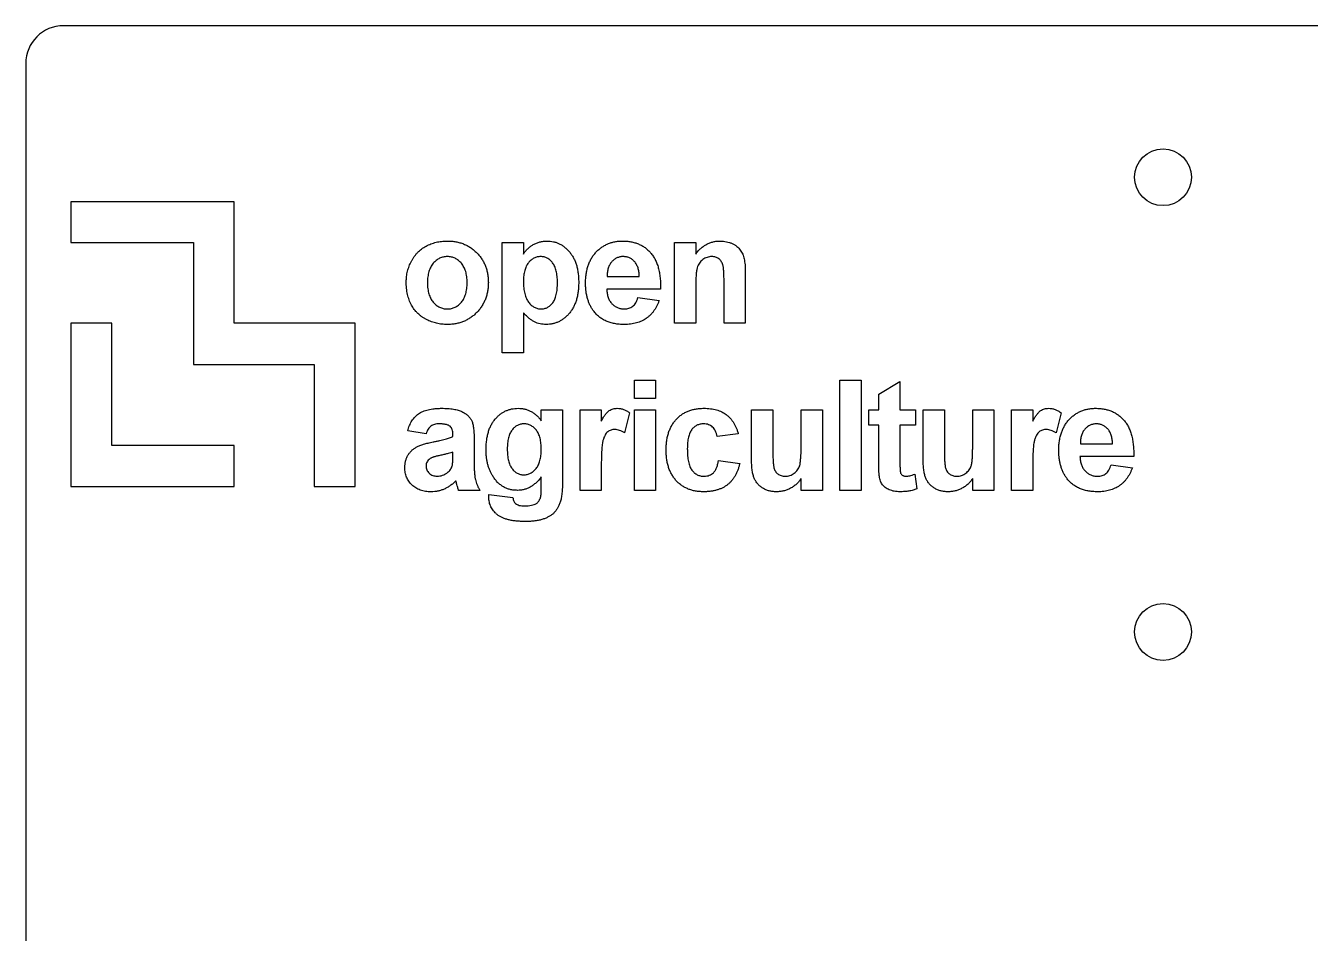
# Model space of a CAD drawing. Header units: millimetres. Extents: x -229 to 229, y -152 to 152.
# Drawn here: x -228.6 to -13.4, y 0.3 to 152.4 of the extents above; entities that cross this region are included whole.
import ezdxf

# ---------------------------------------------------------------- set-up
doc = ezdxf.new("R2010")
doc.units = ezdxf.units.MM

msp = doc.modelspace()

# ---------------------------------------------------------------- linework, layer by layer
at = {"color": 7, "linetype": 'Continuous', "lineweight": 25}
for p, q in [((222.25, 152.4), (-222.25, 152.4)), ((-228.6, 146.05), (-228.6, -146.05)), ((-193.69, 122.88), (-221.05, 122.88)), ((-221.05, 122.88), (-221.05, 116.04)), ((-193.69, 102.56), (-193.69, 122.88)), ((-221.05, 116.04), (-200.48, 116.04)), ((-200.48, 116.04), (-200.48, 95.63)), ((-148.78, 116.08), (-145.22, 116.08)), ((-148.78, 97.58), (-148.78, 116.08)), ((-145.22, 116.08), (-145.22, 114.13)), ((-119.93, 116.08), (-116.37, 116.08)), ((-119.93, 102.56), (-119.93, 116.08)), ((-116.37, 116.08), (-116.37, 114.13)), ((-131.21, 110.39), (-125.82, 110.39)), ((-108.08, 110.92), (-108.08, 102.56)), ((-122.26, 108.25), (-131.27, 108.25)), ((-116.37, 108.72), (-116.37, 102.56)), ((-111.63, 102.56), (-111.63, 109.5)), ((-126.06, 106.83), (-122.5, 106.36)), ((-145.22, 104.26), (-145.22, 97.58)), ((-214.16, 102.56), (-221.05, 102.56)), ((-221.05, 102.56), (-221.05, 75.16)), ((-214.16, 82.05), (-214.16, 102.56)), ((-173.42, 102.56), (-193.69, 102.56)), ((-173.42, 75.16), (-173.42, 102.56)), ((-116.37, 102.56), (-119.93, 102.56)), ((-108.08, 102.56), (-111.63, 102.56)), ((-145.22, 97.58), (-148.78, 97.58)), ((-200.48, 95.63), (-180.26, 95.63)), ((-180.26, 95.63), (-180.26, 75.16)), ((-126.64, 93.02), (-123.09, 93.02)), ((-126.64, 89.94), (-126.64, 93.02)), ((-123.09, 93.02), (-123.09, 89.94)), ((-92.22, 93.02), (-88.66, 93.02)), ((-92.22, 74.53), (-92.22, 93.02)), ((-88.66, 93.02), (-88.66, 74.53)), ((-85.72, 90.65), (-82.17, 92.78)), ((-82.17, 92.78), (-82.17, 88.04)), ((-85.72, 88.04), (-85.72, 90.65)), ((-123.09, 89.94), (-126.64, 89.94)), ((-142.24, 88.04), (-138.69, 88.04)), ((-142.24, 86.18), (-142.24, 88.04)), ((-138.69, 88.04), (-138.69, 76.09)), ((-135.75, 88.04), (-132.19, 88.04)), ((-135.75, 74.53), (-135.75, 88.04)), ((-132.19, 88.04), (-132.19, 86.15)), ((-127.45, 87.53), (-128.28, 84.15)), ((-126.64, 88.04), (-123.09, 88.04)), ((-126.64, 74.53), (-126.64, 88.04)), ((-123.09, 88.04), (-123.09, 74.53)), ((-107.01, 88.04), (-103.46, 88.04)), ((-107.01, 79.53), (-107.01, 88.04)), ((-103.46, 88.04), (-103.46, 81.81)), ((-98.72, 88.04), (-95.16, 88.04)), ((-98.72, 82.32), (-98.72, 88.04)), ((-95.16, 88.04), (-95.16, 74.53)), ((-87.38, 88.04), (-85.72, 88.04)), ((-87.38, 85.43), (-87.38, 88.04)), ((-82.17, 88.04), (-79.56, 88.04)), ((-79.56, 88.04), (-79.56, 85.43)), ((-78.28, 88.04), (-74.72, 88.04)), ((-78.28, 79.53), (-78.28, 88.04)), ((-74.72, 88.04), (-74.72, 81.81)), ((-69.98, 88.04), (-66.43, 88.04)), ((-69.98, 82.32), (-69.98, 88.04)), ((-66.43, 88.04), (-66.43, 74.53)), ((-63.49, 88.04), (-59.93, 88.04)), ((-63.49, 74.53), (-63.49, 88.04)), ((-59.93, 88.04), (-59.93, 86.15)), ((-55.19, 87.53), (-56.02, 84.15)), ((-161.54, 84.01), (-164.62, 84.48)), ((-109.24, 84.01), (-112.8, 83.54)), ((-85.72, 85.43), (-87.38, 85.43)), ((-85.72, 79.45), (-85.72, 85.43)), ((-82.17, 85.43), (-82.17, 79.62)), ((-79.56, 85.43), (-82.17, 85.43)), ((-193.69, 82.05), (-214.16, 82.05)), ((-193.69, 75.16), (-193.69, 82.05)), ((-157.04, 83.54), (-157.04, 83.87)), ((-153.48, 83.1), (-153.48, 78.95)), ((-51.95, 82.35), (-46.56, 82.35)), ((-157.04, 80.26), (-157.04, 80.93)), ((-43, 80.22), (-52.01, 80.22)), ((-132.19, 78.54), (-132.19, 74.53)), ((-112.56, 79.51), (-109, 79.03)), ((-59.93, 78.54), (-59.93, 74.53)), ((-46.8, 78.79), (-43.24, 78.32)), ((-142.24, 74.84), (-142.24, 76.78)), ((-98.72, 74.53), (-98.72, 76.52)), ((-79.68, 77.24), (-79.32, 74.76)), ((-69.98, 74.53), (-69.98, 76.52)), ((-221.05, 75.16), (-193.69, 75.16)), ((-180.26, 75.16), (-173.42, 75.16)), ((-152.53, 74.53), (-156.09, 74.53)), ((-151.01, 73.82), (-146.98, 73.34)), ((-132.19, 74.53), (-135.75, 74.53)), ((-123.09, 74.53), (-126.64, 74.53)), ((-95.16, 74.53), (-98.72, 74.53)), ((-88.66, 74.53), (-92.22, 74.53)), ((-66.43, 74.53), (-69.98, 74.53)), ((-59.93, 74.53), (-63.49, 74.53))]:
    msp.add_line(p, q, dxfattribs=at)
for centre in [(-38.1, 127), (-38.1, 50.8)]:
    msp.add_circle(centre, 4.76, dxfattribs=at)
msp.add_arc((-222.25, 146.05), 6.35, 90, 180, dxfattribs=at)
for points, knots in [([(-164.86, 109.51), (-164.85, 109.8), (-164.83, 110.38), (-164.66, 111.25), (-164.39, 112.1), (-164.08, 112.79), (-163.77, 113.32), (-163.53, 113.7), (-163.25, 114.06), (-162.95, 114.38), (-162.64, 114.69), (-162.3, 114.97), (-161.93, 115.22), (-161.55, 115.45), (-161.14, 115.65), (-160.73, 115.83), (-160.3, 115.98), (-159.86, 116.1), (-159.41, 116.2), (-158.95, 116.26), (-158.48, 116.3), (-158.16, 116.31), (-158, 116.31)], [0, 0, 0, 0, 0.080992, 0.162141, 0.244135, 0.328745, 0.371396, 0.413193, 0.454437, 0.495169, 0.53562, 0.576273, 0.617126, 0.658595, 0.700411, 0.742144, 0.783846, 0.825811, 0.868199, 0.911452, 0.955112, 1, 1, 1, 1]), ([(-158, 116.31), (-157.75, 116.31), (-157.27, 116.3), (-156.56, 116.2), (-155.88, 116.05), (-155.24, 115.83), (-154.64, 115.55), (-154.07, 115.21), (-153.53, 114.81), (-153.04, 114.35), (-152.58, 113.84), (-152.19, 113.29), (-151.86, 112.72), (-151.58, 112.11), (-151.37, 111.47), (-151.22, 110.79), (-151.12, 110.08), (-151.11, 109.6), (-151.11, 109.36)], [0, 0, 0, 0, 0.0672534, 0.1323012, 0.195046, 0.2560211, 0.3166108, 0.3768975, 0.4376807, 0.4998091, 0.5617564, 0.6229555, 0.6834802, 0.7439294, 0.805438, 0.8680336, 0.9327466, 1, 1, 1, 1]), ([(-145.22, 114.13), (-145.11, 114.29), (-144.9, 114.61), (-144.51, 115.04), (-144.07, 115.41), (-143.58, 115.73), (-143.04, 115.99), (-142.48, 116.18), (-141.88, 116.29), (-141.47, 116.31), (-141.27, 116.31)], [0, 0, 0, 0, 0.122318, 0.243971, 0.365926, 0.49062, 0.616243, 0.741787, 0.868738, 1, 1, 1, 1]), ([(-141.27, 116.31), (-141.09, 116.31), (-140.73, 116.3), (-140.21, 116.21), (-139.7, 116.07), (-139.22, 115.87), (-138.76, 115.6), (-138.32, 115.29), (-137.9, 114.91), (-137.51, 114.48), (-137.14, 114.01), (-136.83, 113.48), (-136.56, 112.91), (-136.35, 112.29), (-136.18, 111.63), (-136.06, 110.92), (-135.98, 110.17), (-135.98, 109.66), (-135.97, 109.39)], [0, 0, 0, 0, 0.055567, 0.109859, 0.163156, 0.216652, 0.270766, 0.326032, 0.383091, 0.443064, 0.50463, 0.567328, 0.631589, 0.698413, 0.76828, 0.841502, 0.918642, 1, 1, 1, 1]), ([(-134.83, 109.22), (-134.82, 109.49), (-134.82, 110.02), (-134.72, 110.78), (-134.6, 111.51), (-134.4, 112.18), (-134.16, 112.81), (-133.85, 113.4), (-133.5, 113.94), (-133.09, 114.43), (-132.64, 114.87), (-132.16, 115.26), (-131.64, 115.58), (-131.1, 115.85), (-130.53, 116.06), (-129.93, 116.21), (-129.31, 116.3), (-128.88, 116.31), (-128.66, 116.31)], [0, 0, 0, 0, 0.076385, 0.149324, 0.218424, 0.284712, 0.34825, 0.410591, 0.471299, 0.531967, 0.591651, 0.649954, 0.706789, 0.763485, 0.820424, 0.878521, 0.9383, 1, 1, 1, 1]), ([(-128.66, 116.31), (-128.42, 116.31), (-127.94, 116.3), (-127.24, 116.2), (-126.59, 116.05), (-125.97, 115.83), (-125.39, 115.55), (-124.86, 115.21), (-124.36, 114.8), (-123.91, 114.33), (-123.5, 113.8), (-123.15, 113.2), (-122.86, 112.54), (-122.62, 111.81), (-122.44, 111.01), (-122.32, 110.15), (-122.26, 109.22), (-122.26, 108.58), (-122.26, 108.25)], [0, 0, 0, 0, 0.062184, 0.121687, 0.178755, 0.234022, 0.288331, 0.342225, 0.39646, 0.451776, 0.508677, 0.567205, 0.628626, 0.693655, 0.762827, 0.836735, 0.915787, 1, 1, 1, 1]), ([(-116.37, 114.13), (-116.24, 114.3), (-115.97, 114.64), (-115.52, 115.09), (-115.04, 115.47), (-114.54, 115.78), (-114.01, 116.02), (-113.45, 116.19), (-112.87, 116.3), (-112.47, 116.31), (-112.26, 116.31)], [0, 0, 0, 0, 0.137033, 0.266952, 0.392251, 0.513572, 0.632812, 0.752924, 0.87426, 1, 1, 1, 1]), ([(-112.26, 116.31), (-112.09, 116.31), (-111.74, 116.3), (-111.22, 116.21), (-110.73, 116.08), (-110.27, 115.9), (-109.85, 115.68), (-109.48, 115.42), (-109.16, 115.13), (-108.9, 114.81), (-108.69, 114.47), (-108.5, 114.11), (-108.36, 113.72), (-108.25, 113.3), (-108.17, 112.82), (-108.11, 112.27), (-108.08, 111.62), (-108.08, 111.16), (-108.08, 110.92)], [0, 0, 0, 0, 0.067967, 0.133847, 0.197894, 0.261363, 0.322734, 0.379623, 0.433693, 0.485604, 0.536876, 0.588109, 0.640472, 0.694102, 0.753857, 0.824505, 0.906645, 1, 1, 1, 1]), ([(-157.98, 113.7), (-158.09, 113.7), (-158.32, 113.69), (-158.65, 113.64), (-158.97, 113.55), (-159.28, 113.43), (-159.57, 113.27), (-159.84, 113.07), (-160.1, 112.84), (-160.35, 112.58), (-160.58, 112.28), (-160.77, 111.95), (-160.94, 111.59), (-161.07, 111.19), (-161.18, 110.77), (-161.25, 110.31), (-161.3, 109.83), (-161.3, 109.49), (-161.3, 109.32)], [0, 0, 0, 0, 0.055853, 0.109882, 0.163427, 0.216436, 0.26985, 0.324436, 0.380513, 0.439057, 0.499389, 0.561205, 0.625875, 0.692442, 0.762985, 0.837717, 0.916607, 1, 1, 1, 1]), ([(-154.67, 109.34), (-154.67, 109.52), (-154.67, 109.85), (-154.72, 110.33), (-154.79, 110.78), (-154.89, 111.2), (-155.03, 111.59), (-155.2, 111.95), (-155.39, 112.28), (-155.61, 112.58), (-155.86, 112.84), (-156.12, 113.07), (-156.39, 113.27), (-156.68, 113.43), (-156.98, 113.55), (-157.3, 113.64), (-157.64, 113.69), (-157.86, 113.7), (-157.98, 113.7)], [0, 0, 0, 0, 0.083257, 0.161387, 0.235346, 0.306138, 0.372507, 0.436992, 0.499153, 0.559459, 0.617918, 0.674309, 0.7292, 0.782913, 0.835659, 0.889503, 0.943835, 1, 1, 1, 1]), ([(-142.34, 113.7), (-142.44, 113.7), (-142.64, 113.7), (-142.93, 113.64), (-143.21, 113.56), (-143.48, 113.45), (-143.73, 113.3), (-143.97, 113.12), (-144.2, 112.9), (-144.41, 112.66), (-144.6, 112.38), (-144.77, 112.07), (-144.91, 111.72), (-145.02, 111.35), (-145.11, 110.94), (-145.17, 110.51), (-145.22, 110.04), (-145.22, 109.72), (-145.22, 109.55)], [0, 0, 0, 0, 0.053613, 0.105364, 0.156406, 0.207598, 0.259118, 0.311361, 0.366329, 0.423278, 0.482877, 0.545108, 0.610111, 0.678481, 0.751367, 0.829222, 0.911818, 1, 1, 1, 1]), ([(-139.53, 109.36), (-139.53, 109.54), (-139.53, 109.89), (-139.58, 110.38), (-139.64, 110.85), (-139.72, 111.28), (-139.84, 111.67), (-139.98, 112.03), (-140.14, 112.35), (-140.33, 112.63), (-140.54, 112.89), (-140.76, 113.1), (-140.99, 113.29), (-141.24, 113.44), (-141.5, 113.56), (-141.76, 113.65), (-142.05, 113.69), (-142.24, 113.7), (-142.34, 113.7)], [0, 0, 0, 0, 0.092268, 0.1784, 0.259214, 0.334343, 0.405093, 0.471234, 0.533119, 0.592285, 0.648717, 0.701718, 0.753243, 0.803017, 0.851476, 0.899896, 0.94929, 1, 1, 1, 1]), ([(-130.45, 112.81), (-130.51, 112.74), (-130.64, 112.58), (-130.79, 112.33), (-130.93, 112.05), (-131.03, 111.76), (-131.12, 111.44), (-131.17, 111.11), (-131.2, 110.75), (-131.21, 110.51), (-131.21, 110.39)], [0, 0, 0, 0, 0.112984, 0.226999, 0.344391, 0.463956, 0.589572, 0.71973, 0.855857, 1, 1, 1, 1]), ([(-128.5, 113.7), (-128.6, 113.7), (-128.79, 113.7), (-129.07, 113.66), (-129.33, 113.58), (-129.58, 113.49), (-129.82, 113.36), (-130.04, 113.2), (-130.26, 113.02), (-130.39, 112.88), (-130.45, 112.81)], [0, 0, 0, 0, 0.13044, 0.257038, 0.379788, 0.499815, 0.620849, 0.744538, 0.870075, 1, 1, 1, 1]), ([(-125.82, 110.39), (-125.82, 110.52), (-125.84, 110.77), (-125.88, 111.14), (-125.94, 111.49), (-126.03, 111.81), (-126.15, 112.11), (-126.28, 112.39), (-126.44, 112.64), (-126.62, 112.86), (-126.82, 113.06), (-127.03, 113.23), (-127.25, 113.38), (-127.48, 113.5), (-127.72, 113.59), (-127.97, 113.66), (-128.23, 113.69), (-128.41, 113.7), (-128.5, 113.7)], [0, 0, 0, 0, 0.082314, 0.160312, 0.234515, 0.303739, 0.370258, 0.43406, 0.495783, 0.555843, 0.614506, 0.671294, 0.726559, 0.779965, 0.833959, 0.888495, 0.943318, 1, 1, 1, 1]), ([(-113.67, 113.7), (-113.8, 113.7), (-114.08, 113.68), (-114.48, 113.59), (-114.85, 113.42), (-115.2, 113.2), (-115.51, 112.93), (-115.77, 112.6), (-115.98, 112.24), (-116.11, 111.9), (-116.19, 111.59), (-116.24, 111.31), (-116.28, 110.99), (-116.31, 110.62), (-116.34, 110.21), (-116.36, 109.75), (-116.37, 109.25), (-116.37, 108.9), (-116.37, 108.72)], [0, 0, 0, 0, 0.064526, 0.127069, 0.190336, 0.254377, 0.319047, 0.381919, 0.446738, 0.513078, 0.550406, 0.594221, 0.644581, 0.702295, 0.766166, 0.837459, 0.915005, 1, 1, 1, 1]), ([(-111.63, 109.5), (-111.63, 109.67), (-111.63, 110.01), (-111.65, 110.48), (-111.66, 110.91), (-111.68, 111.29), (-111.71, 111.62), (-111.74, 111.91), (-111.79, 112.14), (-111.85, 112.39), (-111.95, 112.65), (-112.11, 112.92), (-112.29, 113.16), (-112.52, 113.35), (-112.77, 113.51), (-113.05, 113.63), (-113.35, 113.69), (-113.56, 113.7), (-113.67, 113.7)], [0, 0, 0, 0, 0.099068, 0.189089, 0.269367, 0.341346, 0.403687, 0.457856, 0.502598, 0.53864, 0.600699, 0.658851, 0.714963, 0.770814, 0.825981, 0.881954, 0.939161, 1, 1, 1, 1]), ([(-157.97, 102.33), (-158.28, 102.34), (-158.88, 102.35), (-159.77, 102.52), (-160.64, 102.78), (-161.34, 103.08), (-161.87, 103.37), (-162.25, 103.62), (-162.61, 103.88), (-162.93, 104.18), (-163.24, 104.5), (-163.52, 104.84), (-163.77, 105.2), (-164, 105.59), (-164.21, 106), (-164.38, 106.44), (-164.53, 106.9), (-164.65, 107.38), (-164.74, 107.88), (-164.81, 108.4), (-164.85, 108.95), (-164.86, 109.32), (-164.86, 109.51)], [0, 0, 0, 0, 0.080542, 0.160512, 0.240687, 0.322168, 0.363172, 0.403209, 0.442755, 0.481727, 0.520887, 0.560212, 0.599521, 0.639706, 0.68053, 0.722388, 0.765012, 0.808893, 0.854139, 0.900982, 0.949562, 1, 1, 1, 1]), ([(-161.3, 109.32), (-161.3, 109.15), (-161.3, 108.81), (-161.25, 108.33), (-161.18, 107.87), (-161.07, 107.45), (-160.94, 107.05), (-160.77, 106.69), (-160.58, 106.36), (-160.35, 106.06), (-160.1, 105.8), (-159.84, 105.57), (-159.57, 105.37), (-159.28, 105.21), (-158.97, 105.09), (-158.65, 105), (-158.32, 104.94), (-158.09, 104.94), (-157.98, 104.93)], [0, 0, 0, 0, 0.083393, 0.162283, 0.237015, 0.307558, 0.374125, 0.438795, 0.500611, 0.560943, 0.619487, 0.675564, 0.73015, 0.783564, 0.836573, 0.890118, 0.944147, 1, 1, 1, 1]), ([(-157.98, 104.93), (-157.86, 104.94), (-157.64, 104.94), (-157.3, 105), (-156.98, 105.09), (-156.68, 105.21), (-156.39, 105.37), (-156.12, 105.57), (-155.86, 105.8), (-155.61, 106.06), (-155.39, 106.36), (-155.19, 106.7), (-155.03, 107.06), (-154.89, 107.45), (-154.79, 107.88), (-154.72, 108.34), (-154.67, 108.83), (-154.67, 109.17), (-154.67, 109.34)], [0, 0, 0, 0, 0.055711, 0.109603, 0.163012, 0.215332, 0.26861, 0.323057, 0.378992, 0.436979, 0.497276, 0.558935, 0.623441, 0.690405, 0.761205, 0.836338, 0.915623, 1, 1, 1, 1]), ([(-151.11, 109.36), (-151.11, 109.11), (-151.12, 108.62), (-151.22, 107.91), (-151.37, 107.23), (-151.59, 106.58), (-151.86, 105.96), (-152.2, 105.38), (-152.6, 104.83), (-153.05, 104.32), (-153.55, 103.85), (-154.09, 103.44), (-154.66, 103.1), (-155.26, 102.81), (-155.89, 102.6), (-156.56, 102.44), (-157.26, 102.34), (-157.73, 102.33), (-157.97, 102.33)], [0, 0, 0, 0, 0.067769, 0.132665, 0.195844, 0.257954, 0.318876, 0.379843, 0.441369, 0.504123, 0.566581, 0.627629, 0.687774, 0.747754, 0.808695, 0.870309, 0.933914, 1, 1, 1, 1]), ([(-145.22, 109.55), (-145.22, 109.36), (-145.21, 108.99), (-145.18, 108.46), (-145.11, 107.96), (-145.01, 107.51), (-144.9, 107.08), (-144.75, 106.7), (-144.58, 106.36), (-144.37, 106.06), (-144.15, 105.8), (-143.92, 105.57), (-143.68, 105.37), (-143.42, 105.21), (-143.15, 105.09), (-142.87, 105), (-142.58, 104.94), (-142.38, 104.94), (-142.28, 104.93)], [0, 0, 0, 0, 0.093332, 0.180784, 0.262097, 0.338263, 0.409416, 0.475794, 0.538385, 0.597364, 0.653293, 0.706844, 0.757275, 0.806532, 0.854517, 0.902225, 0.950833, 1, 1, 1, 1]), ([(-142.28, 104.93), (-142.18, 104.94), (-141.99, 104.94), (-141.71, 104.99), (-141.45, 105.07), (-141.19, 105.19), (-140.95, 105.33), (-140.72, 105.51), (-140.51, 105.73), (-140.31, 105.97), (-140.12, 106.25), (-139.96, 106.57), (-139.83, 106.94), (-139.72, 107.34), (-139.64, 107.79), (-139.57, 108.28), (-139.54, 108.81), (-139.53, 109.17), (-139.53, 109.36)], [0, 0, 0, 0, 0.049471, 0.097684, 0.144766, 0.192102, 0.240115, 0.289281, 0.34079, 0.394315, 0.451938, 0.51284, 0.57897, 0.650578, 0.727971, 0.812271, 0.902437, 1, 1, 1, 1]), ([(-135.97, 109.39), (-135.98, 109.12), (-135.99, 108.59), (-136.06, 107.82), (-136.18, 107.1), (-136.36, 106.42), (-136.58, 105.79), (-136.86, 105.21), (-137.18, 104.67), (-137.56, 104.18), (-137.96, 103.75), (-138.39, 103.37), (-138.85, 103.05), (-139.32, 102.78), (-139.82, 102.58), (-140.33, 102.43), (-140.87, 102.34), (-141.24, 102.33), (-141.42, 102.33)], [0, 0, 0, 0, 0.08164, 0.158774, 0.231763, 0.301482, 0.368471, 0.432847, 0.495248, 0.556895, 0.616729, 0.674021, 0.729383, 0.783169, 0.836551, 0.890199, 0.944286, 1, 1, 1, 1]), ([(-133.5, 104.61), (-133.61, 104.76), (-133.82, 105.07), (-134.09, 105.58), (-134.32, 106.11), (-134.5, 106.68), (-134.65, 107.27), (-134.75, 107.89), (-134.81, 108.55), (-134.82, 108.99), (-134.83, 109.22)], [0, 0, 0, 0, 0.115599, 0.232782, 0.350811, 0.472291, 0.596763, 0.726067, 0.860235, 1, 1, 1, 1]), ([(-131.27, 108.25), (-131.27, 108.12), (-131.25, 107.88), (-131.21, 107.51), (-131.14, 107.18), (-131.04, 106.86), (-130.92, 106.56), (-130.78, 106.29), (-130.61, 106.03), (-130.41, 105.81), (-130.19, 105.6), (-129.97, 105.42), (-129.73, 105.27), (-129.47, 105.15), (-129.21, 105.05), (-128.93, 104.98), (-128.64, 104.94), (-128.44, 104.94), (-128.34, 104.93)], [0, 0, 0, 0, 0.076985, 0.149914, 0.220164, 0.286488, 0.35078, 0.412535, 0.473793, 0.534654, 0.594296, 0.652213, 0.708927, 0.765997, 0.822415, 0.879966, 0.938742, 1, 1, 1, 1]), ([(-128.34, 104.93), (-128.2, 104.94), (-127.94, 104.95), (-127.56, 105.03), (-127.22, 105.18), (-126.91, 105.37), (-126.63, 105.64), (-126.4, 105.98), (-126.2, 106.38), (-126.11, 106.67), (-126.06, 106.83)], [0, 0, 0, 0, 0.125554, 0.243179, 0.356466, 0.46863, 0.584816, 0.71008, 0.847766, 1, 1, 1, 1]), ([(-122.5, 106.36), (-122.56, 106.2), (-122.67, 105.88), (-122.88, 105.43), (-123.11, 105.01), (-123.37, 104.62), (-123.65, 104.26), (-123.96, 103.93), (-124.29, 103.62), (-124.65, 103.35), (-125.03, 103.11), (-125.43, 102.9), (-125.86, 102.72), (-126.31, 102.58), (-126.78, 102.46), (-127.28, 102.38), (-127.8, 102.33), (-128.15, 102.33), (-128.33, 102.33)], [0, 0, 0, 0, 0.066948, 0.131635, 0.194402, 0.255359, 0.315526, 0.374568, 0.43328, 0.491792, 0.550472, 0.610148, 0.670421, 0.732099, 0.795523, 0.860926, 0.92914, 1, 1, 1, 1]), ([(-141.42, 102.33), (-141.6, 102.33), (-141.94, 102.34), (-142.45, 102.43), (-142.93, 102.56), (-143.39, 102.76), (-143.84, 103.02), (-144.3, 103.36), (-144.76, 103.78), (-145.06, 104.1), (-145.22, 104.26)], [0, 0, 0, 0, 0.119466, 0.234541, 0.34708, 0.45852, 0.575257, 0.702649, 0.844308, 1, 1, 1, 1]), ([(-128.33, 102.33), (-128.61, 102.33), (-129.16, 102.35), (-129.95, 102.45), (-130.69, 102.63), (-131.37, 102.88), (-131.99, 103.2), (-132.56, 103.6), (-133.07, 104.06), (-133.36, 104.43), (-133.5, 104.61)], [0, 0, 0, 0, 0.1438681, 0.2793809, 0.4072019, 0.529461, 0.6481661, 0.7649849, 0.8814305, 1, 1, 1, 1]), ([(-164.62, 84.48), (-164.58, 84.64), (-164.49, 84.95), (-164.32, 85.38), (-164.13, 85.79), (-163.91, 86.17), (-163.67, 86.51), (-163.41, 86.82), (-163.12, 87.1), (-162.81, 87.35), (-162.46, 87.58), (-162.08, 87.76), (-161.65, 87.92), (-161.19, 88.05), (-160.69, 88.16), (-160.15, 88.22), (-159.57, 88.27), (-159.17, 88.27), (-158.97, 88.28)], [0, 0, 0, 0, 0.065446, 0.12811, 0.188034, 0.245824, 0.302124, 0.356698, 0.410033, 0.463348, 0.517578, 0.574607, 0.635063, 0.698994, 0.76692, 0.839974, 0.917609, 1, 1, 1, 1]), ([(-158.97, 88.28), (-158.78, 88.28), (-158.42, 88.27), (-157.9, 88.25), (-157.41, 88.2), (-156.97, 88.14), (-156.55, 88.07), (-156.18, 87.97), (-155.84, 87.86), (-155.45, 87.68), (-155.02, 87.43), (-154.57, 87.1), (-154.21, 86.71), (-153.97, 86.36), (-153.83, 86.03), (-153.73, 85.75), (-153.66, 85.42), (-153.59, 85.04), (-153.54, 84.62), (-153.51, 84.15), (-153.48, 83.64), (-153.48, 83.28), (-153.48, 83.1)], [0, 0, 0, 0, 0.062663, 0.121243, 0.175829, 0.226531, 0.273408, 0.316684, 0.356575, 0.393356, 0.460831, 0.522994, 0.581116, 0.636591, 0.666125, 0.699456, 0.737805, 0.780375, 0.827986, 0.88002, 0.937752, 1, 1, 1, 1]), ([(-151.49, 81.32), (-151.48, 81.6), (-151.47, 82.13), (-151.4, 82.9), (-151.28, 83.62), (-151.12, 84.3), (-150.9, 84.92), (-150.64, 85.5), (-150.32, 86.02), (-149.96, 86.49), (-149.56, 86.91), (-149.14, 87.28), (-148.69, 87.59), (-148.22, 87.84), (-147.73, 88.03), (-147.21, 88.18), (-146.67, 88.26), (-146.3, 88.27), (-146.11, 88.28)], [0, 0, 0, 0, 0.083277, 0.161589, 0.235371, 0.3053, 0.372061, 0.435642, 0.497372, 0.557289, 0.615637, 0.672002, 0.726708, 0.780721, 0.833914, 0.887943, 0.942931, 1, 1, 1, 1]), ([(-146.11, 88.28), (-145.92, 88.27), (-145.54, 88.26), (-144.98, 88.16), (-144.45, 87.99), (-143.95, 87.77), (-143.48, 87.46), (-143.03, 87.1), (-142.61, 86.67), (-142.37, 86.35), (-142.24, 86.18)], [0, 0, 0, 0, 0.126302, 0.248556, 0.368187, 0.487927, 0.608564, 0.733284, 0.863035, 1, 1, 1, 1]), ([(-132.19, 86.15), (-132.13, 86.26), (-132.01, 86.47), (-131.84, 86.76), (-131.66, 87.02), (-131.49, 87.25), (-131.33, 87.45), (-131.17, 87.63), (-131.01, 87.77), (-130.81, 87.92), (-130.55, 88.06), (-130.22, 88.19), (-129.87, 88.26), (-129.63, 88.27), (-129.51, 88.28)], [0, 0, 0, 0, 0.101582, 0.195976, 0.282074, 0.360908, 0.432832, 0.497131, 0.555658, 0.607536, 0.704438, 0.801726, 0.898654, 1, 1, 1, 1]), ([(-129.51, 88.28), (-129.33, 88.27), (-128.97, 88.25), (-128.44, 88.1), (-127.93, 87.86), (-127.61, 87.64), (-127.45, 87.53)], [0, 0, 0, 0, 0.239015, 0.480055, 0.731757, 1, 1, 1, 1]), ([(-121.33, 81.27), (-121.33, 81.54), (-121.32, 82.06), (-121.24, 82.82), (-121.1, 83.54), (-120.92, 84.21), (-120.68, 84.84), (-120.39, 85.42), (-120.04, 85.95), (-119.64, 86.43), (-119.2, 86.87), (-118.71, 87.25), (-118.19, 87.57), (-117.63, 87.83), (-117.04, 88.03), (-116.4, 88.17), (-115.73, 88.26), (-115.27, 88.27), (-115.03, 88.28)], [0, 0, 0, 0, 0.075391, 0.146985, 0.21516, 0.28003, 0.342457, 0.402868, 0.462101, 0.521056, 0.579254, 0.636419, 0.693473, 0.750952, 0.809702, 0.870606, 0.933618, 1, 1, 1, 1]), ([(-115.03, 88.28), (-114.84, 88.28), (-114.46, 88.27), (-113.91, 88.22), (-113.39, 88.14), (-112.91, 88.02), (-112.45, 87.88), (-112.02, 87.69), (-111.62, 87.48), (-111.25, 87.23), (-110.91, 86.94), (-110.6, 86.63), (-110.31, 86.28), (-110.04, 85.89), (-109.8, 85.47), (-109.59, 85.02), (-109.4, 84.53), (-109.3, 84.18), (-109.24, 84.01)], [0, 0, 0, 0, 0.073658, 0.143828, 0.21072, 0.274262, 0.335761, 0.394764, 0.451798, 0.508222, 0.564185, 0.620925, 0.67858, 0.738285, 0.799583, 0.863345, 0.930139, 1, 1, 1, 1]), ([(-59.93, 86.15), (-59.87, 86.26), (-59.75, 86.47), (-59.57, 86.76), (-59.4, 87.02), (-59.23, 87.25), (-59.07, 87.45), (-58.91, 87.63), (-58.75, 87.77), (-58.55, 87.92), (-58.29, 88.06), (-57.96, 88.19), (-57.61, 88.26), (-57.37, 88.27), (-57.24, 88.28)], [0, 0, 0, 0, 0.1015823, 0.1959763, 0.2820742, 0.3609078, 0.4328316, 0.4971315, 0.5556584, 0.6075363, 0.7044377, 0.8017257, 0.8986541, 1, 1, 1, 1]), ([(-57.24, 88.28), (-57.07, 88.27), (-56.71, 88.25), (-56.18, 88.1), (-55.67, 87.86), (-55.35, 87.64), (-55.19, 87.53)], [0, 0, 0, 0, 0.239015, 0.480055, 0.731757, 1, 1, 1, 1]), ([(-55.57, 81.18), (-55.56, 81.45), (-55.56, 81.98), (-55.47, 82.75), (-55.34, 83.47), (-55.14, 84.14), (-54.9, 84.78), (-54.59, 85.36), (-54.24, 85.91), (-53.83, 86.4), (-53.38, 86.84), (-52.9, 87.22), (-52.38, 87.55), (-51.85, 87.82), (-51.27, 88.02), (-50.67, 88.17), (-50.05, 88.26), (-49.62, 88.27), (-49.4, 88.28)], [0, 0, 0, 0, 0.076385, 0.149324, 0.218424, 0.284712, 0.34825, 0.410591, 0.471299, 0.531967, 0.591651, 0.649954, 0.706789, 0.763485, 0.820424, 0.878521, 0.9383, 1, 1, 1, 1]), ([(-49.4, 88.28), (-49.16, 88.27), (-48.68, 88.26), (-47.99, 88.17), (-47.33, 88.01), (-46.71, 87.79), (-46.14, 87.52), (-45.6, 87.17), (-45.1, 86.76), (-44.65, 86.29), (-44.24, 85.77), (-43.89, 85.17), (-43.6, 84.5), (-43.36, 83.77), (-43.19, 82.97), (-43.07, 82.11), (-43, 81.19), (-43, 80.55), (-43, 80.22)], [0, 0, 0, 0, 0.062184, 0.121687, 0.178755, 0.234022, 0.288331, 0.342225, 0.39646, 0.451776, 0.508677, 0.567205, 0.628626, 0.693655, 0.762827, 0.836735, 0.915787, 1, 1, 1, 1]), ([(-159.33, 85.67), (-159.47, 85.67), (-159.73, 85.66), (-160.11, 85.59), (-160.45, 85.48), (-160.73, 85.31), (-160.98, 85.08), (-161.2, 84.79), (-161.39, 84.42), (-161.49, 84.15), (-161.54, 84.01)], [0, 0, 0, 0, 0.140085, 0.266198, 0.380689, 0.487391, 0.595112, 0.713407, 0.848462, 1, 1, 1, 1]), ([(-157.04, 83.87), (-157.04, 84.02), (-157.05, 84.3), (-157.14, 84.69), (-157.29, 85.01), (-157.47, 85.23), (-157.65, 85.36), (-157.81, 85.44), (-158, 85.51), (-158.21, 85.57), (-158.46, 85.61), (-158.72, 85.65), (-159.02, 85.66), (-159.22, 85.67), (-159.33, 85.67)], [0, 0, 0, 0, 0.1333755, 0.2476859, 0.3496543, 0.4439651, 0.4924089, 0.5456063, 0.6039566, 0.6685412, 0.7406479, 0.8198038, 0.9061573, 1, 1, 1, 1]), ([(-145.14, 85.67), (-145.23, 85.67), (-145.43, 85.66), (-145.72, 85.61), (-145.99, 85.53), (-146.25, 85.42), (-146.5, 85.27), (-146.73, 85.09), (-146.95, 84.87), (-147.15, 84.63), (-147.34, 84.35), (-147.5, 84.04), (-147.63, 83.69), (-147.74, 83.31), (-147.83, 82.89), (-147.89, 82.44), (-147.93, 81.96), (-147.93, 81.63), (-147.93, 81.45)], [0, 0, 0, 0, 0.0522801, 0.1033608, 0.1531235, 0.2028306, 0.2532016, 0.3043782, 0.3579223, 0.4139963, 0.4728285, 0.5344201, 0.5997473, 0.6697674, 0.7437545, 0.823505, 0.9092556, 1, 1, 1, 1]), ([(-142.24, 81.36), (-142.24, 81.54), (-142.25, 81.88), (-142.29, 82.37), (-142.35, 82.83), (-142.44, 83.26), (-142.56, 83.65), (-142.7, 84.01), (-142.86, 84.33), (-143.06, 84.61), (-143.27, 84.86), (-143.5, 85.07), (-143.74, 85.26), (-143.99, 85.41), (-144.26, 85.53), (-144.54, 85.61), (-144.83, 85.66), (-145.03, 85.67), (-145.14, 85.67)], [0, 0, 0, 0, 0.090965, 0.175839, 0.255438, 0.330151, 0.399961, 0.465033, 0.526762, 0.585327, 0.641272, 0.694803, 0.746066, 0.796565, 0.846419, 0.896127, 0.947153, 1, 1, 1, 1]), ([(-129.89, 84.72), (-130.01, 84.72), (-130.23, 84.71), (-130.56, 84.63), (-130.85, 84.51), (-131.13, 84.33), (-131.37, 84.08), (-131.58, 83.76), (-131.76, 83.35), (-131.9, 82.95), (-131.98, 82.57), (-132.04, 82.2), (-132.08, 81.77), (-132.12, 81.26), (-132.15, 80.68), (-132.17, 80.03), (-132.19, 79.3), (-132.19, 78.8), (-132.19, 78.54)], [0, 0, 0, 0, 0.0470512, 0.0915959, 0.1347888, 0.178167, 0.2238291, 0.2758806, 0.3357122, 0.4047917, 0.4461607, 0.4962562, 0.5561473, 0.6259891, 0.7047944, 0.7936379, 0.892036, 1, 1, 1, 1]), ([(-128.28, 84.15), (-128.42, 84.23), (-128.69, 84.4), (-129.1, 84.58), (-129.5, 84.7), (-129.77, 84.71), (-129.89, 84.72)], [0, 0, 0, 0, 0.284935, 0.542857, 0.779294, 1, 1, 1, 1]), ([(-115.06, 85.67), (-115.16, 85.67), (-115.36, 85.66), (-115.65, 85.62), (-115.92, 85.54), (-116.18, 85.43), (-116.42, 85.3), (-116.65, 85.13), (-116.85, 84.93), (-117.05, 84.71), (-117.23, 84.44), (-117.37, 84.14), (-117.5, 83.79), (-117.6, 83.41), (-117.68, 82.98), (-117.74, 82.52), (-117.77, 82.02), (-117.77, 81.67), (-117.78, 81.48)], [0, 0, 0, 0, 0.05388, 0.105024, 0.154877, 0.203747, 0.252833, 0.301664, 0.352267, 0.404872, 0.460208, 0.520085, 0.584455, 0.654506, 0.731348, 0.814054, 0.903505, 1, 1, 1, 1]), ([(-112.8, 83.54), (-112.83, 83.7), (-112.89, 84.02), (-113.05, 84.46), (-113.27, 84.83), (-113.54, 85.14), (-113.86, 85.38), (-114.22, 85.55), (-114.63, 85.65), (-114.91, 85.66), (-115.06, 85.67)], [0, 0, 0, 0, 0.14794, 0.2822346, 0.4058497, 0.5226079, 0.6357308, 0.7504178, 0.8703537, 1, 1, 1, 1]), ([(-57.63, 84.72), (-57.75, 84.72), (-57.97, 84.71), (-58.3, 84.63), (-58.59, 84.51), (-58.87, 84.33), (-59.11, 84.08), (-59.32, 83.76), (-59.5, 83.35), (-59.63, 82.95), (-59.72, 82.57), (-59.78, 82.2), (-59.82, 81.77), (-59.86, 81.26), (-59.89, 80.68), (-59.91, 80.03), (-59.93, 79.3), (-59.93, 78.8), (-59.93, 78.54)], [0, 0, 0, 0, 0.0470512, 0.0915959, 0.1347888, 0.178167, 0.2238291, 0.2758806, 0.3357122, 0.4047917, 0.4461607, 0.4962562, 0.5561473, 0.6259891, 0.7047944, 0.7936379, 0.892036, 1, 1, 1, 1]), ([(-56.02, 84.15), (-56.16, 84.23), (-56.42, 84.4), (-56.84, 84.58), (-57.24, 84.7), (-57.51, 84.71), (-57.63, 84.72)], [0, 0, 0, 0, 0.284935, 0.542857, 0.779294, 1, 1, 1, 1]), ([(-51.19, 84.78), (-51.25, 84.7), (-51.38, 84.55), (-51.53, 84.29), (-51.67, 84.02), (-51.77, 83.72), (-51.86, 83.41), (-51.91, 83.07), (-51.94, 82.72), (-51.95, 82.48), (-51.95, 82.35)], [0, 0, 0, 0, 0.112984, 0.226999, 0.344391, 0.463956, 0.589572, 0.71973, 0.855857, 1, 1, 1, 1]), ([(-49.24, 85.67), (-49.34, 85.67), (-49.53, 85.66), (-49.81, 85.62), (-50.07, 85.55), (-50.32, 85.45), (-50.56, 85.32), (-50.79, 85.17), (-51, 84.99), (-51.13, 84.85), (-51.19, 84.78)], [0, 0, 0, 0, 0.13044, 0.257038, 0.379788, 0.499815, 0.620849, 0.744538, 0.870075, 1, 1, 1, 1]), ([(-46.56, 82.35), (-46.57, 82.48), (-46.58, 82.74), (-46.62, 83.11), (-46.68, 83.45), (-46.77, 83.78), (-46.89, 84.07), (-47.02, 84.35), (-47.18, 84.6), (-47.36, 84.82), (-47.56, 85.02), (-47.77, 85.19), (-47.99, 85.34), (-48.22, 85.46), (-48.46, 85.56), (-48.71, 85.62), (-48.97, 85.66), (-49.15, 85.67), (-49.24, 85.67)], [0, 0, 0, 0, 0.082314, 0.160312, 0.234515, 0.303739, 0.370258, 0.43406, 0.495783, 0.555843, 0.614506, 0.671294, 0.726559, 0.779965, 0.833959, 0.888495, 0.943318, 1, 1, 1, 1]), ([(-165.1, 78.34), (-165.09, 78.53), (-165.08, 78.9), (-164.98, 79.43), (-164.81, 79.94), (-164.58, 80.41), (-164.29, 80.84), (-163.95, 81.22), (-163.55, 81.54), (-163.09, 81.82), (-162.55, 82.05), (-161.92, 82.27), (-161.18, 82.47), (-160.65, 82.59), (-160.37, 82.65)], [0, 0, 0, 0, 0.079716, 0.156418, 0.230753, 0.304741, 0.377923, 0.449448, 0.521645, 0.594909, 0.676239, 0.770619, 0.878707, 1, 1, 1, 1]), ([(-160.37, 82.65), (-160.18, 82.69), (-159.81, 82.76), (-159.27, 82.87), (-158.79, 82.99), (-158.35, 83.11), (-157.95, 83.21), (-157.61, 83.32), (-157.3, 83.42), (-157.12, 83.5), (-157.04, 83.54)], [0, 0, 0, 0, 0.170702, 0.328595, 0.472895, 0.604711, 0.72251, 0.827957, 0.92018, 1, 1, 1, 1]), ([(-103.46, 81.81), (-103.46, 81.58), (-103.45, 81.15), (-103.45, 80.54), (-103.43, 79.99), (-103.42, 79.52), (-103.39, 79.12), (-103.36, 78.78), (-103.32, 78.52), (-103.27, 78.26), (-103.17, 78), (-103.03, 77.72), (-102.84, 77.48), (-102.62, 77.27), (-102.36, 77.1), (-102.06, 76.99), (-101.74, 76.91), (-101.51, 76.9), (-101.39, 76.9)], [0, 0, 0, 0, 0.112496, 0.213381, 0.303287, 0.380992, 0.44777, 0.503677, 0.547514, 0.580607, 0.63399, 0.685131, 0.734785, 0.784963, 0.835327, 0.887211, 0.941193, 1, 1, 1, 1]), ([(-101.39, 76.9), (-101.25, 76.9), (-100.98, 76.92), (-100.59, 77.01), (-100.22, 77.18), (-99.87, 77.39), (-99.57, 77.66), (-99.31, 77.96), (-99.1, 78.29), (-98.97, 78.6), (-98.9, 78.9), (-98.85, 79.19), (-98.81, 79.54), (-98.78, 79.97), (-98.74, 80.46), (-98.73, 81.02), (-98.72, 81.64), (-98.72, 82.08), (-98.72, 82.32)], [0, 0, 0, 0, 0.060009, 0.11817, 0.176331, 0.235678, 0.29524, 0.352167, 0.408543, 0.464583, 0.498044, 0.540654, 0.592787, 0.654407, 0.726203, 0.807615, 0.898695, 1, 1, 1, 1]), ([(-74.72, 81.81), (-74.72, 81.58), (-74.72, 81.15), (-74.71, 80.54), (-74.7, 79.99), (-74.68, 79.52), (-74.66, 79.12), (-74.62, 78.78), (-74.59, 78.52), (-74.54, 78.26), (-74.44, 78), (-74.3, 77.72), (-74.11, 77.48), (-73.88, 77.27), (-73.63, 77.1), (-73.33, 76.99), (-73, 76.91), (-72.78, 76.9), (-72.66, 76.9)], [0, 0, 0, 0, 0.112496, 0.213381, 0.303287, 0.380992, 0.44777, 0.503677, 0.547514, 0.580607, 0.63399, 0.685131, 0.734785, 0.784963, 0.835327, 0.887211, 0.941193, 1, 1, 1, 1]), ([(-72.66, 76.9), (-72.52, 76.9), (-72.25, 76.92), (-71.85, 77.01), (-71.48, 77.18), (-71.14, 77.39), (-70.84, 77.66), (-70.57, 77.96), (-70.37, 78.29), (-70.24, 78.6), (-70.16, 78.9), (-70.12, 79.19), (-70.07, 79.54), (-70.04, 79.97), (-70.01, 80.46), (-70, 81.02), (-69.98, 81.64), (-69.98, 82.08), (-69.98, 82.32)], [0, 0, 0, 0, 0.060009, 0.11817, 0.176331, 0.235678, 0.29524, 0.352167, 0.408543, 0.464583, 0.498044, 0.540654, 0.592787, 0.654407, 0.726203, 0.807615, 0.898695, 1, 1, 1, 1]), ([(-160.89, 79.82), (-160.99, 79.75), (-161.18, 79.6), (-161.39, 79.3), (-161.52, 78.98), (-161.53, 78.75), (-161.54, 78.64)], [0, 0, 0, 0, 0.268757, 0.515778, 0.753415, 1, 1, 1, 1]), ([(-157.04, 80.93), (-157.16, 80.89), (-157.43, 80.81), (-157.89, 80.68), (-158.45, 80.55), (-158.96, 80.44), (-159.39, 80.34), (-159.7, 80.27), (-159.97, 80.2), (-160.21, 80.12), (-160.42, 80.05), (-160.61, 79.97), (-160.76, 79.91), (-160.85, 79.85), (-160.89, 79.82)], [0, 0, 0, 0, 0.095352, 0.214758, 0.356948, 0.522213, 0.607195, 0.6841, 0.754757, 0.817444, 0.873995, 0.922779, 0.964432, 1, 1, 1, 1]), ([(-157.17, 78.61), (-157.15, 78.7), (-157.1, 78.91), (-157.06, 79.27), (-157.04, 79.73), (-157.04, 80.07), (-157.04, 80.26)], [0, 0, 0, 0, 0.164764, 0.38569, 0.663928, 1, 1, 1, 1]), ([(-150.31, 76.82), (-150.41, 76.97), (-150.6, 77.28), (-150.83, 77.78), (-151.04, 78.3), (-151.2, 78.85), (-151.33, 79.43), (-151.42, 80.04), (-151.48, 80.67), (-151.49, 81.1), (-151.49, 81.32)], [0, 0, 0, 0, 0.115052, 0.230861, 0.349612, 0.47076, 0.596205, 0.725595, 0.860281, 1, 1, 1, 1]), ([(-147.93, 81.45), (-147.93, 81.27), (-147.93, 80.92), (-147.89, 80.42), (-147.83, 79.95), (-147.74, 79.52), (-147.63, 79.13), (-147.5, 78.78), (-147.34, 78.46), (-147.15, 78.18), (-146.95, 77.93), (-146.73, 77.72), (-146.5, 77.54), (-146.27, 77.39), (-146.01, 77.28), (-145.75, 77.2), (-145.48, 77.14), (-145.29, 77.14), (-145.2, 77.13)], [0, 0, 0, 0, 0.094535, 0.182815, 0.265122, 0.341043, 0.41236, 0.478359, 0.540604, 0.598957, 0.654574, 0.707218, 0.757467, 0.806325, 0.853848, 0.901967, 0.950086, 1, 1, 1, 1]), ([(-145.2, 77.13), (-145.09, 77.14), (-144.89, 77.15), (-144.6, 77.19), (-144.32, 77.28), (-144.04, 77.4), (-143.79, 77.55), (-143.54, 77.73), (-143.31, 77.95), (-143.09, 78.2), (-142.89, 78.48), (-142.72, 78.8), (-142.57, 79.15), (-142.45, 79.53), (-142.35, 79.94), (-142.29, 80.39), (-142.25, 80.86), (-142.25, 81.19), (-142.24, 81.36)], [0, 0, 0, 0, 0.0527201, 0.104099, 0.1550554, 0.2053611, 0.2568682, 0.3096195, 0.3650099, 0.4223007, 0.4821304, 0.5444614, 0.610019, 0.6786217, 0.7517824, 0.8296523, 0.9120447, 1, 1, 1, 1]), ([(-115.06, 74.29), (-115.29, 74.3), (-115.75, 74.31), (-116.41, 74.39), (-117.04, 74.54), (-117.63, 74.74), (-118.19, 75), (-118.71, 75.32), (-119.19, 75.7), (-119.64, 76.14), (-120.04, 76.62), (-120.38, 77.16), (-120.68, 77.73), (-120.92, 78.35), (-121.1, 79.02), (-121.24, 79.73), (-121.32, 80.49), (-121.33, 81.01), (-121.33, 81.27)], [0, 0, 0, 0, 0.066, 0.12862, 0.189133, 0.247832, 0.305585, 0.362613, 0.420264, 0.478738, 0.537973, 0.597488, 0.658186, 0.720709, 0.785552, 0.853707, 0.924948, 1, 1, 1, 1]), ([(-117.78, 81.48), (-117.77, 81.28), (-117.77, 80.89), (-117.73, 80.33), (-117.68, 79.82), (-117.6, 79.35), (-117.49, 78.93), (-117.36, 78.55), (-117.21, 78.22), (-117.03, 77.94), (-116.83, 77.69), (-116.61, 77.48), (-116.39, 77.3), (-116.13, 77.15), (-115.87, 77.03), (-115.59, 76.96), (-115.29, 76.9), (-115.09, 76.9), (-114.98, 76.9)], [0, 0, 0, 0, 0.099645, 0.192141, 0.27766, 0.355237, 0.427134, 0.492468, 0.552361, 0.607303, 0.65904, 0.708318, 0.756619, 0.804003, 0.851355, 0.898959, 0.9486, 1, 1, 1, 1]), ([(-82.17, 79.62), (-82.17, 79.48), (-82.17, 79.22), (-82.17, 78.85), (-82.16, 78.52), (-82.15, 78.24), (-82.14, 78.01), (-82.13, 77.82), (-82.11, 77.68), (-82.09, 77.5), (-81.99, 77.29), (-81.82, 77.11), (-81.64, 77), (-81.49, 76.94), (-81.33, 76.9), (-81.21, 76.9), (-81.15, 76.9)], [0, 0, 0, 0, 0.126615, 0.238669, 0.337297, 0.422484, 0.49311, 0.55043, 0.593244, 0.622719, 0.70998, 0.801126, 0.848399, 0.896671, 0.94723, 1, 1, 1, 1]), ([(-54.24, 76.57), (-54.35, 76.73), (-54.56, 77.04), (-54.83, 77.54), (-55.06, 78.08), (-55.24, 78.64), (-55.39, 79.23), (-55.5, 79.86), (-55.55, 80.51), (-55.56, 80.96), (-55.57, 81.18)], [0, 0, 0, 0, 0.115599, 0.232782, 0.350811, 0.472291, 0.596763, 0.726067, 0.860235, 1, 1, 1, 1]), ([(-52.01, 80.22), (-52.01, 80.09), (-51.99, 79.84), (-51.95, 79.48), (-51.88, 79.14), (-51.78, 78.82), (-51.66, 78.53), (-51.52, 78.25), (-51.35, 78), (-51.15, 77.77), (-50.94, 77.57), (-50.71, 77.39), (-50.47, 77.23), (-50.21, 77.11), (-49.95, 77.01), (-49.67, 76.95), (-49.38, 76.91), (-49.18, 76.9), (-49.08, 76.9)], [0, 0, 0, 0, 0.076985, 0.149914, 0.220164, 0.286488, 0.35078, 0.412535, 0.473793, 0.534654, 0.594296, 0.652213, 0.708927, 0.765997, 0.822415, 0.879966, 0.938742, 1, 1, 1, 1]), ([(-160.67, 74.29), (-160.84, 74.29), (-161.17, 74.3), (-161.64, 74.35), (-162.09, 74.45), (-162.51, 74.57), (-162.9, 74.73), (-163.27, 74.93), (-163.61, 75.16), (-163.92, 75.43), (-164.2, 75.73), (-164.44, 76.04), (-164.64, 76.38), (-164.81, 76.74), (-164.94, 77.11), (-165.03, 77.5), (-165.09, 77.91), (-165.09, 78.2), (-165.1, 78.34)], [0, 0, 0, 0, 0.074152, 0.14483, 0.212112, 0.276884, 0.339672, 0.400827, 0.461579, 0.522664, 0.582856, 0.64159, 0.699201, 0.757397, 0.815552, 0.875331, 0.936269, 1, 1, 1, 1]), ([(-161.54, 78.64), (-161.53, 78.52), (-161.52, 78.3), (-161.42, 77.97), (-161.25, 77.67), (-161.02, 77.4), (-160.75, 77.17), (-160.42, 77.02), (-160.07, 76.92), (-159.82, 76.9), (-159.68, 76.9)], [0, 0, 0, 0, 0.122101, 0.239511, 0.357681, 0.482842, 0.609178, 0.734829, 0.862282, 1, 1, 1, 1]), ([(-159.68, 76.9), (-159.54, 76.9), (-159.24, 76.92), (-158.8, 77.04), (-158.36, 77.23), (-158.1, 77.41), (-157.96, 77.5)], [0, 0, 0, 0, 0.240626, 0.484426, 0.73501, 1, 1, 1, 1]), ([(-157.96, 77.5), (-157.87, 77.57), (-157.68, 77.72), (-157.46, 78), (-157.28, 78.29), (-157.2, 78.5), (-157.17, 78.61)], [0, 0, 0, 0, 0.26385, 0.513014, 0.755114, 1, 1, 1, 1]), ([(-153.48, 78.95), (-153.48, 78.8), (-153.48, 78.53), (-153.47, 78.13), (-153.45, 77.76), (-153.43, 77.41), (-153.4, 77.1), (-153.37, 76.82), (-153.33, 76.56), (-153.27, 76.26), (-153.16, 75.89), (-152.99, 75.45), (-152.79, 74.99), (-152.62, 74.68), (-152.53, 74.53)], [0, 0, 0, 0, 0.093685, 0.18092, 0.261781, 0.336238, 0.404311, 0.46692, 0.52255, 0.57292, 0.670319, 0.773065, 0.882946, 1, 1, 1, 1]), ([(-109, 79.03), (-109.05, 78.84), (-109.14, 78.47), (-109.32, 77.94), (-109.53, 77.44), (-109.77, 76.97), (-110.04, 76.55), (-110.34, 76.15), (-110.67, 75.8), (-111.03, 75.48), (-111.42, 75.2), (-111.85, 74.96), (-112.31, 74.75), (-112.8, 74.58), (-113.32, 74.45), (-113.87, 74.36), (-114.45, 74.3), (-114.85, 74.29), (-115.06, 74.29)], [0, 0, 0, 0, 0.069392, 0.135996, 0.199722, 0.261343, 0.321112, 0.379301, 0.436422, 0.493305, 0.550536, 0.608119, 0.667421, 0.728199, 0.791629, 0.857923, 0.927127, 1, 1, 1, 1]), ([(-114.98, 76.9), (-114.83, 76.9), (-114.53, 76.92), (-114.11, 77.03), (-113.74, 77.22), (-113.46, 77.43), (-113.26, 77.64), (-113.13, 77.83), (-113, 78.05), (-112.9, 78.29), (-112.79, 78.55), (-112.71, 78.85), (-112.62, 79.17), (-112.58, 79.39), (-112.56, 79.51)], [0, 0, 0, 0, 0.115975, 0.224942, 0.328754, 0.433846, 0.489038, 0.547706, 0.61008, 0.677358, 0.749959, 0.827553, 0.910978, 1, 1, 1, 1]), ([(-102.86, 74.29), (-103.06, 74.3), (-103.47, 74.31), (-104.05, 74.42), (-104.61, 74.61), (-105.13, 74.87), (-105.59, 75.2), (-106, 75.59), (-106.32, 76.04), (-106.54, 76.47), (-106.68, 76.84), (-106.77, 77.15), (-106.84, 77.48), (-106.91, 77.84), (-106.95, 78.23), (-106.99, 78.64), (-107.01, 79.08), (-107.01, 79.38), (-107.01, 79.53)], [0, 0, 0, 0, 0.080594, 0.158056, 0.233763, 0.309619, 0.384379, 0.456692, 0.5292, 0.603758, 0.64301, 0.684882, 0.72967, 0.777872, 0.828184, 0.882154, 0.939414, 1, 1, 1, 1]), ([(-85.61, 76.89), (-85.62, 76.95), (-85.64, 77.08), (-85.66, 77.3), (-85.68, 77.56), (-85.69, 77.86), (-85.71, 78.2), (-85.72, 78.58), (-85.73, 79), (-85.72, 79.29), (-85.72, 79.45)], [0, 0, 0, 0, 0.070065, 0.155883, 0.25725, 0.37439, 0.507401, 0.656204, 0.819448, 1, 1, 1, 1]), ([(-74.12, 74.29), (-74.33, 74.3), (-74.73, 74.31), (-75.32, 74.42), (-75.87, 74.61), (-76.39, 74.87), (-76.86, 75.2), (-77.26, 75.59), (-77.59, 76.04), (-77.81, 76.47), (-77.94, 76.84), (-78.03, 77.15), (-78.11, 77.48), (-78.17, 77.84), (-78.22, 78.23), (-78.25, 78.64), (-78.28, 79.08), (-78.28, 79.38), (-78.28, 79.53)], [0, 0, 0, 0, 0.080594, 0.158056, 0.233763, 0.309619, 0.384379, 0.456692, 0.5292, 0.603758, 0.64301, 0.684882, 0.72967, 0.777872, 0.828184, 0.882154, 0.939414, 1, 1, 1, 1]), ([(-49.08, 76.9), (-48.94, 76.9), (-48.68, 76.92), (-48.3, 77), (-47.96, 77.14), (-47.65, 77.34), (-47.38, 77.6), (-47.14, 77.94), (-46.94, 78.34), (-46.85, 78.64), (-46.8, 78.79)], [0, 0, 0, 0, 0.125554, 0.243179, 0.356466, 0.46863, 0.584816, 0.71008, 0.847766, 1, 1, 1, 1]), ([(-43.24, 78.32), (-43.3, 78.16), (-43.41, 77.84), (-43.62, 77.4), (-43.85, 76.98), (-44.11, 76.58), (-44.39, 76.22), (-44.7, 75.89), (-45.03, 75.58), (-45.39, 75.31), (-45.77, 75.07), (-46.17, 74.86), (-46.6, 74.69), (-47.05, 74.54), (-47.52, 74.43), (-48.02, 74.35), (-48.54, 74.3), (-48.89, 74.29), (-49.07, 74.29)], [0, 0, 0, 0, 0.066948, 0.131635, 0.194402, 0.255359, 0.315526, 0.374568, 0.43328, 0.491792, 0.550472, 0.610148, 0.670421, 0.732099, 0.795523, 0.860926, 0.92914, 1, 1, 1, 1]), ([(-156.55, 76.11), (-156.7, 75.96), (-157, 75.68), (-157.48, 75.31), (-157.97, 75), (-158.48, 74.74), (-159, 74.54), (-159.54, 74.39), (-160.1, 74.31), (-160.48, 74.3), (-160.67, 74.29)], [0, 0, 0, 0, 0.135283, 0.264725, 0.390987, 0.512978, 0.633757, 0.753664, 0.875846, 1, 1, 1, 1]), ([(-156.42, 75.66), (-156.44, 75.71), (-156.46, 75.81), (-156.5, 75.93), (-156.52, 76.03), (-156.54, 76.09), (-156.55, 76.11)], [0, 0, 0, 0, 0.345339, 0.625093, 0.849082, 1, 1, 1, 1]), ([(-156.09, 74.53), (-156.11, 74.6), (-156.17, 74.75), (-156.24, 75.02), (-156.33, 75.32), (-156.39, 75.54), (-156.42, 75.66)], [0, 0, 0, 0, 0.192127, 0.42099, 0.691559, 1, 1, 1, 1]), ([(-146.24, 74.53), (-146.45, 74.53), (-146.86, 74.55), (-147.46, 74.66), (-148.02, 74.84), (-148.55, 75.09), (-149.05, 75.42), (-149.51, 75.81), (-149.94, 76.28), (-150.18, 76.64), (-150.31, 76.82)], [0, 0, 0, 0, 0.128323, 0.251576, 0.371674, 0.491013, 0.611477, 0.734552, 0.863856, 1, 1, 1, 1]), ([(-142.24, 76.78), (-142.38, 76.6), (-142.66, 76.26), (-143.11, 75.8), (-143.58, 75.4), (-144.07, 75.08), (-144.59, 74.84), (-145.12, 74.66), (-145.67, 74.55), (-146.05, 74.53), (-146.24, 74.53)], [0, 0, 0, 0, 0.143525, 0.277554, 0.405559, 0.52859, 0.646717, 0.76389, 0.880896, 1, 1, 1, 1]), ([(-138.69, 76.09), (-138.69, 75.9), (-138.69, 75.53), (-138.7, 74.99), (-138.74, 74.5), (-138.78, 74.04), (-138.84, 73.62), (-138.89, 73.23), (-138.98, 72.88), (-139.09, 72.47), (-139.27, 72.02), (-139.52, 71.52), (-139.8, 71.09), (-140.14, 70.72), (-140.52, 70.4), (-140.96, 70.12), (-141.45, 69.88), (-142, 69.67), (-142.62, 69.51), (-143.32, 69.39), (-144.09, 69.32), (-144.62, 69.31), (-144.91, 69.31)], [0, 0, 0, 0, 0.052871, 0.102323, 0.148427, 0.191162, 0.230634, 0.26681, 0.299951, 0.329941, 0.384706, 0.435523, 0.48351, 0.528725, 0.574041, 0.621461, 0.672279, 0.726601, 0.785555, 0.850344, 0.921703, 1, 1, 1, 1]), ([(-98.72, 76.52), (-98.83, 76.35), (-99.07, 76.01), (-99.5, 75.57), (-99.98, 75.18), (-100.51, 74.86), (-101.07, 74.61), (-101.65, 74.42), (-102.25, 74.31), (-102.65, 74.3), (-102.86, 74.29)], [0, 0, 0, 0, 0.126538, 0.251098, 0.375872, 0.502391, 0.628565, 0.752158, 0.875809, 1, 1, 1, 1]), ([(-82.18, 74.29), (-82.34, 74.29), (-82.65, 74.3), (-83.11, 74.36), (-83.54, 74.47), (-83.94, 74.61), (-84.31, 74.79), (-84.63, 74.98), (-84.89, 75.21), (-85.11, 75.47), (-85.28, 75.76), (-85.42, 76.1), (-85.54, 76.48), (-85.58, 76.75), (-85.61, 76.89)], [0, 0, 0, 0, 0.100251, 0.195771, 0.288408, 0.378279, 0.46369, 0.541865, 0.613944, 0.682232, 0.751862, 0.827702, 0.909718, 1, 1, 1, 1]), ([(-81.15, 76.9), (-81.06, 76.9), (-80.85, 76.92), (-80.5, 76.98), (-80.11, 77.09), (-79.83, 77.19), (-79.68, 77.24)], [0, 0, 0, 0, 0.188355, 0.416521, 0.686885, 1, 1, 1, 1]), ([(-69.98, 76.52), (-70.1, 76.35), (-70.33, 76.01), (-70.76, 75.57), (-71.24, 75.18), (-71.77, 74.86), (-72.33, 74.61), (-72.92, 74.42), (-73.52, 74.31), (-73.92, 74.3), (-74.12, 74.29)], [0, 0, 0, 0, 0.126538, 0.251098, 0.375872, 0.502391, 0.628565, 0.752158, 0.875809, 1, 1, 1, 1]), ([(-49.07, 74.29), (-49.35, 74.3), (-49.9, 74.31), (-50.69, 74.42), (-51.43, 74.6), (-52.11, 74.84), (-52.73, 75.17), (-53.3, 75.56), (-53.81, 76.03), (-54.1, 76.39), (-54.24, 76.57)], [0, 0, 0, 0, 0.143868, 0.279381, 0.407202, 0.529461, 0.648166, 0.764985, 0.881431, 1, 1, 1, 1]), ([(-151.03, 73.39), (-151.02, 73.46), (-151.02, 73.6), (-151.02, 73.74), (-151.01, 73.82)], [0, 0, 0, 0, 0.4607846, 1, 1, 1, 1]), ([(-144.91, 69.31), (-145.17, 69.32), (-145.69, 69.32), (-146.43, 69.37), (-147.12, 69.46), (-147.74, 69.59), (-148.3, 69.74), (-148.81, 69.95), (-149.25, 70.18), (-149.63, 70.45), (-149.96, 70.75), (-150.24, 71.07), (-150.49, 71.41), (-150.68, 71.77), (-150.84, 72.15), (-150.94, 72.54), (-151.01, 72.96), (-151.02, 73.24), (-151.03, 73.39)], [0, 0, 0, 0, 0.096789, 0.18619, 0.268992, 0.344987, 0.415426, 0.480261, 0.540302, 0.596234, 0.649567, 0.70041, 0.750277, 0.799566, 0.848173, 0.897176, 0.94776, 1, 1, 1, 1]), ([(-146.98, 73.34), (-146.97, 73.23), (-146.94, 73.01), (-146.84, 72.72), (-146.72, 72.49), (-146.6, 72.37), (-146.54, 72.32)], [0, 0, 0, 0, 0.30782, 0.569351, 0.799581, 1, 1, 1, 1]), ([(-143.07, 72.33), (-142.99, 72.38), (-142.85, 72.49), (-142.67, 72.69), (-142.51, 72.94), (-142.44, 73.13), (-142.4, 73.22)], [0, 0, 0, 0, 0.231192, 0.46996, 0.72438, 1, 1, 1, 1]), ([(-142.4, 73.22), (-142.37, 73.31), (-142.32, 73.52), (-142.27, 73.88), (-142.25, 74.33), (-142.25, 74.66), (-142.24, 74.84)], [0, 0, 0, 0, 0.168879, 0.389638, 0.667706, 1, 1, 1, 1]), ([(-79.32, 74.76), (-79.54, 74.69), (-79.98, 74.54), (-80.68, 74.4), (-81.42, 74.31), (-81.92, 74.3), (-82.18, 74.29)], [0, 0, 0, 0, 0.2348868, 0.4778228, 0.7327368, 1, 1, 1, 1]), ([(-146.54, 72.32), (-146.45, 72.26), (-146.27, 72.13), (-145.91, 72), (-145.5, 71.93), (-145.2, 71.92), (-145.04, 71.92)], [0, 0, 0, 0, 0.2044781, 0.433255, 0.6963336, 1, 1, 1, 1]), ([(-145.04, 71.92), (-144.83, 71.92), (-144.45, 71.93), (-143.91, 72.01), (-143.45, 72.13), (-143.19, 72.27), (-143.07, 72.33)], [0, 0, 0, 0, 0.302113, 0.566724, 0.79751, 1, 1, 1, 1])]:
    msp.add_open_spline(points, degree=3, knots=knots, dxfattribs=at)

doc.saveas('drawing.dxf')
